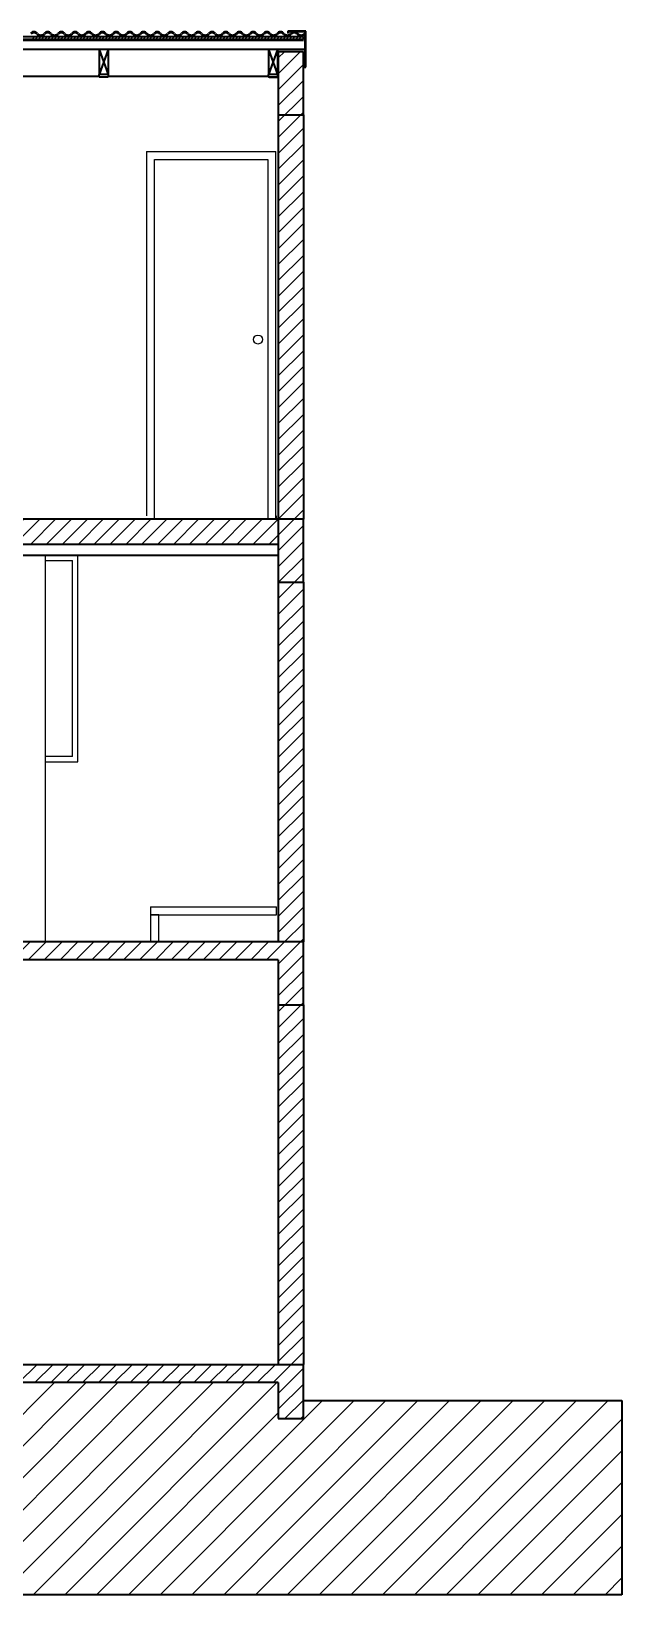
# Model space of a CAD drawing. Header units: metres. Extents: x -750 to 5274, y -2155 to 4360.
# Drawn here: x 3069 to 3397, y 2104 to 2974 of the extents above; entities that cross this region are included whole.
import ezdxf

# ---------------------------------------------------------------- set-up
doc = ezdxf.new("R2010")
doc.units = ezdxf.units.M
doc.header["$LTSCALE"] = 5
doc.header["$MEASUREMENT"] = 0
for name, color, linetype, lineweight in [('A-ELEV-MBE1', 7, 'Continuous', 35), ('A-ELEV-MBE2', 4, 'Continuous', 25), ('A-FLOR-PATT', 8, 'Continuous', 18), ('A-GLAZ-FULL', 4, 'Continuous', 25), ('A-SECT-MCUT', 7, 'Continuous', 35), ('A-SECT-PATT', 8, 'Continuous', 18), ('Campitura', 116, 'Continuous', 25), ('Linee sottili', 5, 'Continuous', 25)]:
    doc.layers.add(name, color=color, linetype=linetype, lineweight=lineweight)

msp = doc.modelspace()

# ---------------------------------------------------------------- hatches: boundary and pattern name
at = {"layer": 'Campitura'}
h = msp.add_hatch(dxfattribs=at)
h.set_pattern_fill('ANSI31', color=256, scale=50)
h.paths.add_polyline_path([(2621.07, 2962.25), (2607.07, 2962.25), (2607.07, 2927.25), (2621.07, 2927.25)])
h.paths.add_polyline_path([(2621.07, 2927.25), (2607.07, 2927.25), (2607.07, 2702.41), (2621.07, 2702.41)])
h.paths.add_polyline_path([(2920.36, 2962.25), (2906.36, 2962.25), (2906.36, 2927.25), (2920.36, 2927.25)])
h.paths.add_polyline_path([(2912.15, 2927.25), (2906.36, 2927.25), (2906.36, 2908.86), (2912.16, 2908.86)])
h.paths.add_polyline_path([(2912.16, 2908.86), (2906.36, 2908.86), (2906.36, 2702.41), (2912.18, 2702.41)])
h.paths.add_polyline_path([(3220.32, 2962.25), (3206.32, 2962.25), (3206.32, 2927.25), (3220.32, 2927.25)])
h.paths.add_polyline_path([(3220.32, 2927.25), (3206.32, 2927.25), (3206.32, 2702.41), (3220.32, 2702.41)])
h.paths.add_polyline_path([(3206.32, 2702.35), (2920.32, 2702.38), (2920.32, 2688.35), (3206.32, 2688.35)])
h.paths.add_polyline_path([(2906.32, 2702.38), (2621.07, 2702.41), (2621.07, 2688.35), (2906.32, 2688.35)])
h.paths.add_polyline_path([(2621.07, 2702.41), (2607.07, 2702.41), (2607.07, 2667.41), (2621.07, 2667.41)])
h.paths.add_polyline_path([(2920.32, 2702.38), (2906.32, 2702.38), (2906.32, 2667.41), (2920.32, 2667.41)])
h.paths.add_polyline_path([(3220.32, 2702.41), (3206.32, 2702.41), (3206.32, 2688.35), (3206.32, 2667.41), (3220.32, 2667.41)])
h.paths.add_polyline_path([(2621.07, 2667.41), (2607.07, 2667.41), (2607.07, 2467.41), (2621.07, 2467.41)])
h.paths.add_polyline_path([(2920.32, 2667.41), (2906.32, 2667.41), (2906.32, 2467.37), (2920.32, 2467.37)])
h.paths.add_polyline_path([(3220.32, 2667.41), (3206.32, 2667.41), (3206.32, 2467.34), (3220.32, 2467.34)])
h = msp.add_hatch(dxfattribs=at)
h.set_pattern_fill('ANSI31', color=256, scale=50)
h.paths.add_polyline_path([(2920.32, 2457.34), (3206.32, 2457.34), (3206.32, 2432.34), (3220.32, 2432.34), (3220.32, 2467.34), (3206.32, 2467.34), (3086.62, 2467.34), (2606.07, 2467.34), (2606.07, 2457.35), (2606.07, 2432.34), (2621.07, 2432.34), (2621.07, 2457.34), (2905.32, 2457.34), (2905.32, 2432.34), (2920.32, 2432.34)])
h.paths.add_polyline_path([(3220.32, 2432.34), (3206.32, 2432.34), (3206.32, 2232.34), (3220.32, 2232.34)])
h.paths.add_polyline_path([(2621.07, 2432.34), (2606.07, 2432.34), (2606.07, 2232.34), (2620.07, 2232.34), (2621.07, 2232.34)])
h.paths.add_polyline_path([(3220.32, 2232.34), (3206.32, 2232.34), (2920.24, 2232.34), (2905.32, 2232.34), (2620.07, 2232.34), (2606.07, 2232.34), (2606.07, 2202.34), (2620.07, 2202.34), (2620.07, 2222.34), (2905.32, 2222.34), (2905.32, 2202.34), (2920.24, 2202.34), (2920.24, 2222.34), (3206.32, 2222.34), (3206.32, 2202.34), (3220.32, 2202.34)])

# ---------------------------------------------------------------- linework, layer by layer
at = {"layer": 'A-ELEV-MBE1'}
for p, q in [((3221.6, 2973.67), (3211.6, 2973.67)), ((3211.6, 2973.67), (3211.6, 2972.67)), ((3221.3, 2973.37), (3211.9, 2973.37)), ((3211.9, 2973.37), (3211.9, 2972.67)), ((3221.3, 2953.97), (3221.3, 2973.37)), ((3221.6, 2953.67), (3221.6, 2973.67)), ((3220.32, 2970.57), (2906.36, 2970.57)), ((3220.32, 2969.07), (2906.36, 2969.07)), ((3220.32, 2968.6), (2906.36, 2968.6)), ((3110.42, 2972.44), (3110.03, 2972.13)), ((3114.23, 2972.44), (3114.61, 2972.13)), ((3211.9, 2972.67), (3211.6, 2972.67)), ((3220.32, 2969.07), (3220.32, 2970.57)), ((3220.91, 2972.44), (3221.29, 2972.13)), ((3221.3, 2963.6), (2906.36, 2963.6)), ((3205.85, 2958.03), (3206.32, 2958.03)), ((3206.32, 2958.03), (3206.32, 2948.03)), ((3106.64, 2948.6), (3018.51, 2948.6)), ((3106.64, 2948.21), (3106.64, 2949.59)), ((3111.64, 2948.21), (3106.64, 2948.21)), ((3111.64, 2949.59), (3111.64, 2948.21)), ((3200.85, 2948.6), (3111.64, 2948.6)), ((3200.85, 2948.21), (3200.85, 2949.59)), ((3205.85, 2948.21), (3200.85, 2948.21)), ((3201.32, 2948.03), (3201.32, 2948.21)), ((3206.32, 2948.03), (3201.32, 2948.03)), ((3205.85, 2949.59), (3205.85, 2948.21)), ((3220.6, 2953.67), (3220.6, 2954.97)), ((3220.6, 2954.97), (3220.9, 2954.97)), ((3220.6, 2953.67), (3221.6, 2953.67)), ((3220.9, 2953.97), (3220.9, 2954.97)), ((3220.9, 2953.97), (3221.3, 2953.97)), ((3206.32, 2927.25), (3206.32, 2702.35)), ((3220.32, 2927.25), (3220.32, 2702.41)), ((3204.98, 2704.34), (3204.98, 2702.34)), ((3206.32, 2702.35), (2621.07, 2702.41)), ((3206.32, 2688.35), (2920.32, 2688.35)), ((2920.32, 2682.36), (3106.54, 2682.36)), ((3106.54, 2682.36), (3206.32, 2682.36)), ((3206.32, 2667.41), (3206.32, 2467.42)), ((3220.32, 2667.41), (3220.32, 2467.42)), ((3206.32, 2432.34), (3206.32, 2232.35)), ((3220.32, 2432.34), (3220.32, 2232.35)), ((3220.32, 2212.34), (3397.39, 2212.34)), ((3397.39, 2212.34), (3397.39, 2104.43)), ((3397.39, 2104.43), (2462.89, 2104.43))]:
    msp.add_line(p, q, dxfattribs=at)
for centre, radius, start, end in [((3070.41, 2970.88), 2.47, 39.42406, 140.57594), ((3070.41, 2970.88), 1.97, 39.42406, 140.57594), ((3078.03, 2970.88), 2.47, 39.42406, 140.57594), ((3078.03, 2970.88), 1.97, 39.42406, 140.57594), ((3085.65, 2970.88), 2.47, 39.42406, 140.57594), ((3085.65, 2970.88), 1.97, 39.42406, 140.57594), ((3093.27, 2970.88), 2.47, 39.42406, 140.57594), ((3093.27, 2970.88), 1.97, 39.42406, 140.57594), ((3100.89, 2970.88), 2.47, 39.42406, 140.57594), ((3100.89, 2970.88), 1.97, 39.42406, 140.57594), ((3108.51, 2970.88), 2.47, 39.42406, 140.57594), ((3108.51, 2970.88), 1.97, 39.42406, 140.57594), ((3116.13, 2970.88), 2.47, 39.42406, 140.57594), ((3116.13, 2970.88), 1.97, 39.42406, 140.57594), ((3123.75, 2970.88), 2.47, 39.42406, 140.57594), ((3123.75, 2970.88), 1.97, 39.42406, 140.57594), ((3131.37, 2970.88), 2.47, 39.42406, 140.57594), ((3131.37, 2970.88), 1.97, 39.42406, 140.57594), ((3138.99, 2970.88), 2.47, 39.42406, 140.57594), ((3138.99, 2970.88), 1.97, 39.42406, 140.57594), ((3146.61, 2970.88), 2.47, 39.42406, 140.57594), ((3146.61, 2970.88), 1.97, 39.42406, 140.57594), ((3154.23, 2970.88), 2.47, 39.42406, 140.57594), ((3154.23, 2970.88), 1.97, 39.42406, 140.57594), ((3161.85, 2970.88), 2.47, 39.42406, 140.57594), ((3161.85, 2970.88), 1.97, 39.42406, 140.57594), ((3169.47, 2970.88), 2.47, 39.42406, 140.57594), ((3169.47, 2970.88), 1.97, 39.42406, 140.57594), ((3177.09, 2970.88), 2.47, 39.42406, 140.57594), ((3177.09, 2970.88), 1.97, 39.42406, 140.57594), ((3184.71, 2970.88), 2.47, 39.42406, 140.57594), ((3184.71, 2970.88), 1.97, 39.42406, 140.57594), ((3192.33, 2970.88), 2.47, 39.42406, 140.57594), ((3192.33, 2970.88), 1.97, 39.42406, 140.57594), ((3199.95, 2970.88), 2.47, 39.42406, 140.57594), ((3199.95, 2970.88), 1.97, 39.42406, 140.57594), ((3207.57, 2970.88), 2.47, 39.42406, 140.57594), ((3207.57, 2970.88), 1.97, 39.42406, 140.57594), ((3215.19, 2970.88), 2.47, 39.42406, 140.57594), ((3215.19, 2970.88), 1.97, 39.42406, 140.57594), ((3074.22, 2974.01), 2.97, 219.42406, 320.57594), ((3074.22, 2974.01), 2.47, 219.42406, 320.57594), ((3081.84, 2974.01), 2.97, 219.42406, 320.57594), ((3081.84, 2974.01), 2.47, 219.42406, 320.57594), ((3089.46, 2974.01), 2.97, 219.42406, 320.57594), ((3089.46, 2974.01), 2.47, 219.42406, 320.57594), ((3097.08, 2974.01), 2.97, 219.42406, 320.57594), ((3097.08, 2974.01), 2.47, 219.42406, 320.57594), ((3104.7, 2974.01), 2.97, 219.42406, 320.57594), ((3104.7, 2974.01), 2.47, 219.42406, 320.57594), ((3112.32, 2974.01), 2.97, 219.42406, 320.57594), ((3112.32, 2974.01), 2.97, 219.42406, 320.57594), ((3112.32, 2974.01), 2.47, 219.42406, 320.57594), ((3112.32, 2974.01), 2.47, 219.42406, 320.57594), ((3119.94, 2974.01), 2.97, 219.42406, 320.57594), ((3119.94, 2974.01), 2.47, 219.42406, 320.57594), ((3127.56, 2974.01), 2.97, 219.42406, 320.57594), ((3127.56, 2974.01), 2.47, 219.42406, 320.57594), ((3135.18, 2974.01), 2.97, 219.42406, 320.57594), ((3135.18, 2974.01), 2.47, 219.42406, 320.57594), ((3142.8, 2974.01), 2.97, 219.42406, 320.57594), ((3142.8, 2974.01), 2.47, 219.42406, 320.57594), ((3150.42, 2974.01), 2.97, 219.42406, 320.57594), ((3150.42, 2974.01), 2.47, 219.42406, 320.57594), ((3158.04, 2974.01), 2.97, 219.42406, 320.57594), ((3158.04, 2974.01), 2.47, 219.42406, 320.57594), ((3165.66, 2974.01), 2.97, 219.42406, 320.57594), ((3165.66, 2974.01), 2.47, 219.42406, 320.57594), ((3173.28, 2974.01), 2.97, 219.42406, 320.57594), ((3173.28, 2974.01), 2.47, 219.42406, 320.57594), ((3180.9, 2974.01), 2.97, 219.42406, 320.57594), ((3180.9, 2974.01), 2.47, 219.42406, 320.57594), ((3188.52, 2974.01), 2.97, 219.42406, 320.57594), ((3188.52, 2974.01), 2.47, 219.42406, 320.57594), ((3196.14, 2974.01), 2.97, 219.42406, 320.57594), ((3196.14, 2974.01), 2.47, 219.42406, 320.57594), ((3203.76, 2974.01), 2.97, 219.42406, 320.57594), ((3203.76, 2974.01), 2.47, 219.42406, 320.57594), ((3211.38, 2974.01), 2.97, 219.42406, 320.57594), ((3211.38, 2974.01), 2.47, 219.42406, 320.57594), ((3219, 2974.01), 2.97, 219.42406, 320.57594), ((3219, 2974.01), 2.47, 219.42406, 320.57594)]:
    msp.add_arc(centre, radius, start, end, dxfattribs=at)
at = {"layer": 'A-ELEV-MBE2'}
for p, q in [((3135.32, 2486.91), (3135.32, 2482.41)), ((3135.32, 2486.91), (3205.32, 2486.91)), ((3205.32, 2482.41), (3205.32, 2486.91)), ((3135.32, 2482.41), (3205.32, 2482.41)), ((3139.82, 2482.41), (3135.32, 2482.41)), ((3135.32, 2482.41), (3135.32, 2467.41)), ((3139.82, 2467.41), (3139.82, 2482.41)), ((3135.32, 2467.41), (3139.82, 2467.41))]:
    msp.add_line(p, q, dxfattribs=at)
at = {"layer": 'A-FLOR-PATT', "linetype": 'Continuous'}
for p, q in [((2963.83, 2104.43), (3081.74, 2222.34)), ((2981.5, 2104.43), (3099.41, 2222.34)), ((2999.18, 2104.43), (3117.09, 2222.34)), ((3016.86, 2104.43), (3134.77, 2222.34)), ((3034.54, 2104.43), (3152.45, 2222.34)), ((3052.21, 2104.43), (3170.12, 2222.34)), ((3069.89, 2104.43), (3187.8, 2222.34)), ((3087.57, 2104.43), (3205.48, 2222.34)), ((3213.31, 2194.82), (3230.83, 2212.34)), ((3213.31, 2177.14), (3248.51, 2212.34)), ((3213.31, 2159.46), (3266.19, 2212.34)), ((3213.31, 2141.78), (3283.87, 2212.34)), ((3213.31, 2124.11), (3301.54, 2212.34)), ((3213.31, 2106.43), (3319.22, 2212.34)), ((3228.99, 2104.43), (3336.9, 2212.34)), ((3246.67, 2104.43), (3354.58, 2212.34)), ((3264.35, 2104.43), (3372.26, 2212.34)), ((3282.02, 2104.43), (3389.93, 2212.34)), ((3105.25, 2104.43), (3206.32, 2205.51)), ((3299.7, 2104.43), (3397.39, 2202.13)), ((3122.92, 2104.43), (3213.31, 2194.82)), ((3317.38, 2104.43), (3397.39, 2184.45)), ((3140.6, 2104.43), (3213.31, 2177.14)), ((3335.06, 2104.43), (3397.39, 2166.77)), ((3158.28, 2104.43), (3213.31, 2159.46)), ((3352.73, 2104.43), (3397.39, 2149.09)), ((3175.96, 2104.43), (3213.31, 2141.78)), ((3370.41, 2104.43), (3397.39, 2131.42)), ((3193.64, 2104.43), (3213.31, 2124.11)), ((3388.09, 2104.43), (3397.39, 2113.74)), ((3211.31, 2104.43), (3213.31, 2106.43))]:
    msp.add_line(p, q, dxfattribs=at)
at = {"layer": 'A-GLAZ-FULL'}
for p, q in [((3132.99, 2906.87), (3132.97, 2704.34)), ((3132.99, 2906.87), (3204.98, 2906.87)), ((3204.98, 2702.35), (3204.98, 2906.87)), ((3137.47, 2702.35), (3137.47, 2902.37)), ((3137.49, 2902.37), (3200.48, 2902.37)), ((3200.48, 2902.37), (3200.48, 2702.35)), ((3076.69, 2679.5), (3091.87, 2679.5)), ((3091.87, 2570.41), (3091.87, 2679.5)), ((3094.87, 2567.41), (3094.87, 2682.36)), ((3091.87, 2570.41), (3076.69, 2570.41)), ((3076.69, 2567.41), (3094.87, 2567.41))]:
    msp.add_line(p, q, dxfattribs=at)
msp.add_circle((3195.03, 2802.3), 2.5, dxfattribs=at)
at = {"layer": 'A-SECT-MCUT'}
for p, q in [((3106.64, 2963.6), (3106.64, 2949.59)), ((3111.64, 2963.6), (3106.64, 2963.6)), ((3111.64, 2963.6), (3106.64, 2949.59)), ((3106.64, 2963.6), (3111.64, 2949.59)), ((3111.64, 2963.6), (3111.64, 2949.59)), ((3200.85, 2963.6), (3200.85, 2949.59)), ((3205.85, 2963.6), (3200.85, 2963.6)), ((3205.85, 2963.6), (3200.85, 2949.59)), ((3200.85, 2963.6), (3205.85, 2949.59)), ((3205.85, 2963.6), (3205.85, 2949.59)), ((3220.32, 2962.25), (3206.32, 2962.25)), ((3206.32, 2962.25), (3206.32, 2927.25)), ((3220.32, 2927.25), (3220.32, 2962.25)), ((3111.64, 2949.59), (3106.64, 2949.59)), ((3205.85, 2949.59), (3200.85, 2949.59)), ((3206.32, 2927.25), (3220.32, 2927.25)), ((3220.32, 2702.41), (3206.32, 2702.41)), ((3206.32, 2702.41), (3206.32, 2667.41)), ((3220.32, 2667.41), (3220.32, 2702.41)), ((3206.32, 2667.41), (3220.32, 2667.41)), ((3086.62, 2467.34), (2606.07, 2467.34)), ((3220.32, 2467.34), (3086.62, 2467.34)), ((3220.32, 2467.34), (3206.32, 2467.34)), ((3220.32, 2432.34), (3220.32, 2467.34)), ((3206.32, 2457.34), (2920.32, 2457.34)), ((3206.32, 2457.34), (3206.32, 2432.34)), ((3206.32, 2432.34), (3220.32, 2432.34)), ((3206.32, 2232.34), (2920.24, 2232.34)), ((3220.32, 2232.34), (3206.32, 2232.34)), ((3220.32, 2202.34), (3220.32, 2232.34)), ((3206.32, 2222.34), (2920.32, 2222.34)), ((3206.32, 2222.34), (3206.32, 2202.34)), ((3206.32, 2202.34), (3220.32, 2202.34))]:
    msp.add_line(p, q, dxfattribs=at)
at = {"layer": 'A-SECT-PATT', "linetype": 'Continuous'}
for p, q in [((3069.15, 2969.07), (3070.65, 2970.57)), ((3070.92, 2969.07), (3072.42, 2970.57)), ((3072.69, 2969.07), (3074.19, 2970.57)), ((3074.45, 2969.07), (3075.95, 2970.57)), ((3076.22, 2969.07), (3077.72, 2970.57)), ((3077.99, 2969.07), (3079.49, 2970.57)), ((3079.76, 2969.07), (3081.26, 2970.57)), ((3081.52, 2969.07), (3083.02, 2970.57)), ((3083.29, 2969.07), (3084.79, 2970.57)), ((3085.06, 2969.07), (3086.56, 2970.57)), ((3086.83, 2969.07), (3088.33, 2970.57)), ((3088.6, 2969.07), (3090.1, 2970.57)), ((3090.36, 2969.07), (3091.86, 2970.57)), ((3092.13, 2969.07), (3093.63, 2970.57)), ((3093.9, 2969.07), (3095.4, 2970.57)), ((3095.67, 2969.07), (3097.17, 2970.57)), ((3097.43, 2969.07), (3098.93, 2970.57)), ((3099.2, 2969.07), (3100.7, 2970.57)), ((3100.97, 2969.07), (3102.47, 2970.57)), ((3102.74, 2969.07), (3104.24, 2970.57)), ((3104.51, 2969.07), (3106.01, 2970.57)), ((3106.27, 2969.07), (3107.77, 2970.57)), ((3108.04, 2969.07), (3109.54, 2970.57)), ((3109.81, 2969.07), (3111.31, 2970.57)), ((3111.58, 2969.07), (3113.08, 2970.57)), ((3113.34, 2969.07), (3114.84, 2970.57)), ((3115.11, 2969.07), (3116.61, 2970.57)), ((3116.88, 2969.07), (3118.38, 2970.57)), ((3118.65, 2969.07), (3120.15, 2970.57)), ((3120.42, 2969.07), (3121.92, 2970.57)), ((3122.18, 2969.07), (3123.68, 2970.57)), ((3123.95, 2969.07), (3125.45, 2970.57)), ((3125.72, 2969.07), (3127.22, 2970.57)), ((3127.49, 2969.07), (3128.99, 2970.57)), ((3129.25, 2969.07), (3130.75, 2970.57)), ((3131.02, 2969.07), (3132.52, 2970.57)), ((3132.79, 2969.07), (3134.29, 2970.57)), ((3134.56, 2969.07), (3136.06, 2970.57)), ((3136.33, 2969.07), (3137.83, 2970.57)), ((3138.09, 2969.07), (3139.59, 2970.57)), ((3139.86, 2969.07), (3141.36, 2970.57)), ((3141.63, 2969.07), (3143.13, 2970.57)), ((3143.4, 2969.07), (3144.9, 2970.57)), ((3145.16, 2969.07), (3146.66, 2970.57)), ((3146.93, 2969.07), (3148.43, 2970.57)), ((3148.7, 2969.07), (3150.2, 2970.57)), ((3150.47, 2969.07), (3151.97, 2970.57)), ((3152.23, 2969.07), (3153.73, 2970.57)), ((3154, 2969.07), (3155.5, 2970.57)), ((3155.77, 2969.07), (3157.27, 2970.57)), ((3157.54, 2969.07), (3159.04, 2970.57)), ((3159.31, 2969.07), (3160.81, 2970.57)), ((3161.07, 2969.07), (3162.57, 2970.57)), ((3162.84, 2969.07), (3164.34, 2970.57)), ((3164.61, 2969.07), (3166.11, 2970.57)), ((3166.38, 2969.07), (3167.88, 2970.57)), ((3168.14, 2969.07), (3169.64, 2970.57)), ((3169.91, 2969.07), (3171.41, 2970.57)), ((3171.68, 2969.07), (3173.18, 2970.57)), ((3173.45, 2969.07), (3174.95, 2970.57)), ((3175.22, 2969.07), (3176.72, 2970.57)), ((3176.98, 2969.07), (3178.48, 2970.57)), ((3178.75, 2969.07), (3180.25, 2970.57)), ((3180.52, 2969.07), (3182.02, 2970.57)), ((3182.29, 2969.07), (3183.79, 2970.57)), ((3184.05, 2969.07), (3185.55, 2970.57)), ((3185.82, 2969.07), (3187.32, 2970.57)), ((3187.59, 2969.07), (3189.09, 2970.57)), ((3189.36, 2969.07), (3190.86, 2970.57)), ((3191.13, 2969.07), (3192.63, 2970.57)), ((3192.89, 2969.07), (3194.39, 2970.57)), ((3194.66, 2969.07), (3196.16, 2970.57)), ((3196.43, 2969.07), (3197.93, 2970.57)), ((3198.2, 2969.07), (3199.7, 2970.57)), ((3199.96, 2969.07), (3201.46, 2970.57)), ((3201.73, 2969.07), (3203.23, 2970.57)), ((3203.5, 2969.07), (3205, 2970.57)), ((3205.27, 2969.07), (3206.77, 2970.57)), ((3207.04, 2969.07), (3208.54, 2970.57)), ((3208.8, 2969.07), (3210.3, 2970.57)), ((3210.57, 2969.07), (3212.07, 2970.57)), ((3212.34, 2969.07), (3213.84, 2970.57)), ((3214.11, 2969.07), (3215.61, 2970.57)), ((3215.87, 2969.07), (3217.37, 2970.57)), ((3217.64, 2969.07), (3219.14, 2970.57)), ((3219.41, 2969.07), (3220.32, 2969.98))]:
    msp.add_line(p, q, dxfattribs=at)
at = {"layer": 'Linee sottili'}
msp.add_line((3076.69, 2682.36), (3076.69, 2467.34), dxfattribs=at)

doc.saveas('drawing.dxf')
